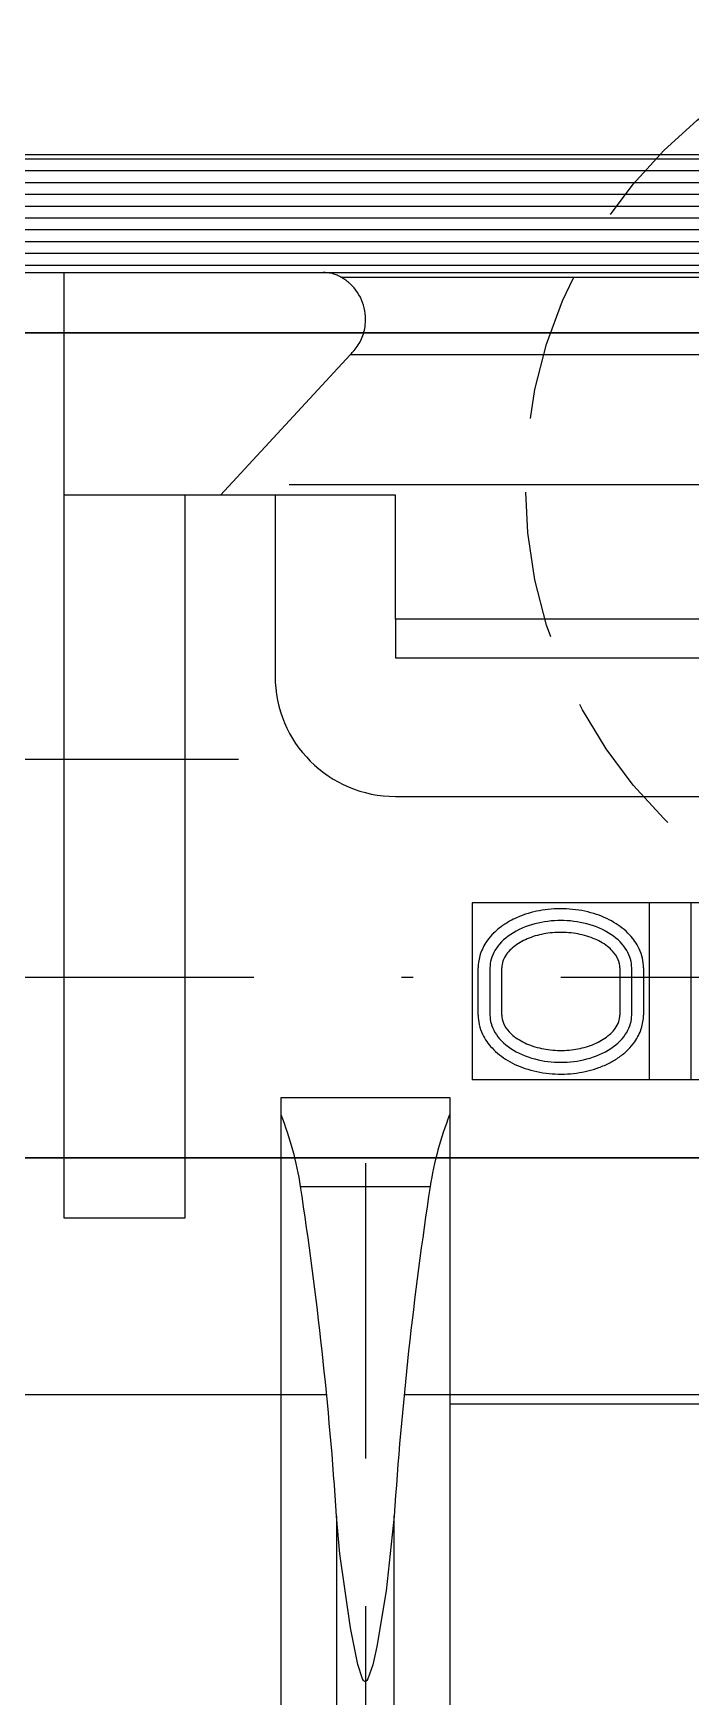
# Model space of a CAD drawing. Extents: x -430 to 437, y -440 to 538.
# Drawn here: x 229.16 to 234.73, y -111.57 to -97.48 of the extents above; entities that cross this region are included whole.
import ezdxf

# ---------------------------------------------------------------- set-up
doc = ezdxf.new("R2010")
doc.units = 0
for name, pattern in [('BORDER', [8.75, 2.5, -1.25, 2.5, -1.25, 0, -1.25]), ('DIVIDE', [6.25, 2.5, -1.25, 0, -1.25, 0, -1.25]), ('HIDDEN', [1.875, 1.25, -0.625])]:
    doc.linetypes.add(name, pattern=pattern)
for name, color, linetype in [('1', 7, 'CONTINUOUS'), ('100', 7, 'CONTINUOUS'), ('2', 7, 'CONTINUOUS'), ('200', 7, 'CONTINUOUS')]:
    doc.layers.add(name, color=color, linetype=linetype)

msp = doc.modelspace()

# ---------------------------------------------------------------- linework, layer by layer
at = {"layer": '1', "color": 254, "linetype": 'CONTINUOUS'}
msp.add_line((225.8768, -98.5088), (237.3318, -98.5088), dxfattribs=at)
at = {"layer": '1', "color": 7, "linetype": 'CONTINUOUS'}
for p, q in [((227.3868, -99.5088), (229.4268, -99.5088)), ((229.4268, -101.3958), (229.4268, -99.5088)), ((229.4268, -99.5088), (231.6198, -99.5088)), ((231.6198, -99.5088), (243.0438, -99.5088)), ((231.7691, -99.5477), (242.8946, -99.5477)), ((231.8478, -100.2048), (230.7487, -101.3958)), ((242.8158, -100.2048), (231.8478, -100.2048)), ((230.7487, -101.3958), (229.4268, -101.3958)), ((229.4268, -107.5158), (229.4268, -101.3958)), ((230.4468, -101.3958), (230.4468, -107.5158)), ((232.2318, -101.3958), (230.7487, -101.3958)), ((231.2118, -101.3958), (231.2118, -102.9258)), ((232.2318, -102.4446), (232.2318, -101.3958)), ((242.4318, -102.4446), (232.2318, -102.4446)), ((232.2318, -102.4446), (232.2318, -102.7728)), ((232.2318, -102.7728), (242.4318, -102.7728)), ((232.2318, -103.9458), (242.4318, -103.9458)), ((230.4468, -107.5158), (229.4268, -107.5158)), ((226.8768, -109.0111), (231.6487, -109.0111)), ((232.305, -109.0111), (242.3587, -109.0111))]:
    msp.add_line(p, q, dxfattribs=at)
at = {"layer": '1', "color": 121, "linetype": 'CONTINUOUS'}
for p, q in [((253.3318, -100.0188), (221.3318, -100.0188)), ((221.3318, -107.0058), (253.3318, -107.0058))]:
    msp.add_line(p, q, dxfattribs=at)
at = {"layer": '1', "color": 213, "linetype": 'CONTINUOUS'}
msp.add_line((221.3318, -100.0188), (253.3318, -100.0188), dxfattribs=at)
at = {"layer": '1', "color": 141, "linetype": 'BORDER'}
for p, q in [((231.3318, -101.3048), (237.3318, -101.3048)), ((233.3318, -101.3048), (237.3318, -101.3048)), ((233.5818, -101.3048), (237.3318, -101.3048)), ((230.9018, -103.6333), (228.1518, -103.6333)), ((224.7818, -105.4758), (249.8818, -105.4758)), ((237.3318, -107.0058), (233.8318, -107.0058))]:
    msp.add_line(p, q, dxfattribs=at)
at = {"layer": '1', "color": 71, "linetype": 'CONTINUOUS'}
msp.add_line((253.3318, -107.0058), (221.3318, -107.0058), dxfattribs=at)
at = {"layer": '1', "color": 121, "linetype": 'HIDDEN'}
msp.add_circle((237.3318, -101.3048), 4, dxfattribs=at)
at = {"layer": '1', "color": 7, "linetype": 'CONTINUOUS'}
for centre, radius, start, end in [((231.5717, -100.5087), 1.001, 85.25364, 87.24615), ((231.6339, -99.7595), 0.2493, 81.25934, 85.25364), ((231.6335, -99.7623), 0.252, 69.55562, 81.2593), ((231.6344, -99.7598), 0.2494, 65.5613, 69.55265), ((231.3237, -100.4436), 1.0005, 63.56789, 65.5613), ((231.0997, -100.6592), 1.2975, 57.51208, 58.9442), ((231.623, -99.8374), 0.3232, 54.64266, 57.51208), ((231.6155, -99.848), 0.3363, 50.75298, 54.64131), ((231.574, -99.8988), 0.4018, 47.19551, 50.75298), ((231.5671, -99.9062), 0.412, 20.32293, 47.19596), ((231.5704, -99.905), 0.4084, 353.32518, 20.32293), ((231.5626, -99.9041), 0.4163, 336.46609, 353.32447), ((231.5884, -99.9154), 0.3881, 319.00415, 336.46609), ((230.9392, -99.2868), 1.2917, 314.70372, 316.13539), ((231.6385, -99.9589), 0.3218, 316.13539, 319.00396), ((232.2318, -102.9258), 1.02, 180, 270)]:
    msp.add_arc(centre, radius, start, end, dxfattribs=at)
at = {"layer": '100', "color": 213, "linetype": 'CONTINUOUS'}
for p, q in [((226.8768, -98.5461), (247.7868, -98.5461)), ((226.8768, -98.6461), (247.7868, -98.6461)), ((226.8768, -98.7461), (247.7868, -98.7461)), ((226.8768, -98.8461), (247.7868, -98.8461)), ((226.8768, -98.9461), (247.7868, -98.9461)), ((226.8768, -99.0461), (247.7868, -99.0461)), ((226.8768, -99.1461), (247.7868, -99.1461)), ((226.8768, -99.2461), (247.7868, -99.2461)), ((226.8768, -99.3461), (247.7868, -99.3461)), ((226.8768, -99.4461), (247.7868, -99.4461))]:
    msp.add_line(p, q, dxfattribs=at)
at = {"layer": '2', "color": 7, "linetype": 'CONTINUOUS'}
for p, q in [((231.2628, -106.6428), (231.2628, -106.4958)), ((231.2628, -106.4958), (232.6908, -106.4958)), ((232.6908, -106.4958), (232.6908, -106.6428)), ((231.2628, -109.0923), (231.2628, -106.6428)), ((232.6908, -106.6428), (232.6908, -109.0923)), ((231.4284, -107.2477), (232.5253, -107.2477)), ((231.2628, -129.3862), (231.2628, -109.0111)), ((231.2628, -119.0103), (231.2628, -109.0923)), ((237.3318, -109.0923), (232.6908, -109.0923)), ((232.6908, -109.0923), (232.6908, -129.3862)), ((232.6908, -109.0923), (232.6908, -119.0103)), ((231.7605, -110.3582), (231.7328, -110.0412)), ((231.7328, -110.0412), (231.7328, -119.0103)), ((231.7328, -110.0412), (231.7328, -127.595)), ((232.2209, -110.0412), (232.153, -110.6738)), ((232.2209, -119.0103), (232.2209, -110.0412)), ((232.2209, -127.595), (232.2209, -110.0412)), ((231.8508, -110.9869), (231.7605, -110.3582)), ((232.153, -110.6738), (232.0735, -111.1435)), ((231.9139, -111.2973), (231.8508, -110.9869)), ((232.0735, -111.1435), (232.0393, -111.2988)), ((231.952, -111.4171), (231.9139, -111.2973)), ((231.9619, -111.4328), (231.952, -111.4171)), ((231.9982, -111.4178), (231.9878, -111.4332)), ((232.0393, -111.2988), (231.9982, -111.4178)), ((231.967, -111.4377), (231.9619, -111.4328)), ((231.9721, -111.4403), (231.967, -111.4377)), ((231.9773, -111.4404), (231.9721, -111.4403)), ((231.9825, -111.438), (231.9773, -111.4404)), ((231.9878, -111.4332), (231.9825, -111.438))]:
    msp.add_line(p, q, dxfattribs=at)
at = {"layer": '2', "color": 141, "linetype": 'BORDER'}
msp.add_line((231.9768, -107.0517), (231.9768, -126.1983), dxfattribs=at)
at = {"layer": '2', "color": 7, "linetype": 'CONTINUOUS'}
for centre, radius, start, end in [((228.602, -107.694), 2.8615, 8.97166, 21.55555), ((235.3517, -107.694), 2.8615, 158.44445, 171.02834), ((198.9298, -112.2101), 32.8749, 3.78279, 8.68169), ((265.0238, -112.2101), 32.8749, 171.31832, 176.21721)]:
    msp.add_arc(centre, radius, start, end, dxfattribs=at)
at = {"layer": '200', "color": 7, "linetype": 'DIVIDE'}
for p, q in [((232.8818, -104.8468), (232.8818, -106.3468)), ((241.7818, -104.8468), (232.8818, -104.8468)), ((234.3818, -106.3468), (234.3818, -104.8468)), ((234.7318, -104.8468), (234.7318, -106.3468)), ((241.7818, -106.3468), (232.8818, -106.3468))]:
    msp.add_line(p, q, dxfattribs=at)
at = {"layer": '200', "color": 91, "linetype": 'BORDER'}
for p, q in [((233.2782, -105.0737), (233.2537, -105.0863)), ((233.3035, -105.062), (233.2782, -105.0737)), ((233.3296, -105.0513), (233.3035, -105.062)), ((233.3563, -105.0415), (233.3296, -105.0513)), ((233.3835, -105.0327), (233.3563, -105.0415)), ((233.411, -105.0249), (233.3835, -105.0327)), ((233.4388, -105.0181), (233.411, -105.0249)), ((233.4668, -105.0123), (233.4388, -105.0181)), ((233.4948, -105.0074), (233.4668, -105.0123)), ((233.5227, -105.0035), (233.4948, -105.0074)), ((233.5504, -105.0005), (233.5227, -105.0035)), ((233.5779, -104.9984), (233.5504, -105.0005)), ((233.6051, -104.9972), (233.5779, -104.9984)), ((233.6319, -104.9968), (233.6051, -104.9972)), ((233.6586, -104.9972), (233.6319, -104.9968)), ((233.6858, -104.9984), (233.6586, -104.9972)), ((233.7133, -105.0005), (233.6858, -104.9984)), ((233.741, -105.0035), (233.7133, -105.0005)), ((233.7689, -105.0074), (233.741, -105.0035)), ((233.7969, -105.0123), (233.7689, -105.0074)), ((233.8249, -105.0181), (233.7969, -105.0123)), ((233.8527, -105.0249), (233.8249, -105.0181)), ((233.8802, -105.0327), (233.8527, -105.0249)), ((233.9074, -105.0415), (233.8802, -105.0327)), ((233.9341, -105.0513), (233.9074, -105.0415)), ((233.9602, -105.062), (233.9341, -105.0513)), ((233.9855, -105.0737), (233.9602, -105.062)), ((234.01, -105.0863), (233.9855, -105.0737)), ((233.0989, -105.2131), (233.0857, -105.2312)), ((233.1136, -105.1953), (233.0989, -105.2131)), ((233.1297, -105.1779), (233.1136, -105.1953)), ((233.1472, -105.161), (233.1297, -105.1779)), ((233.1661, -105.1447), (233.1472, -105.161)), ((233.1862, -105.129), (233.1661, -105.1447)), ((233.2076, -105.114), (233.1862, -105.129)), ((233.2301, -105.0997), (233.2076, -105.114)), ((233.2537, -105.0863), (233.2301, -105.0997)), ((234.0336, -105.0997), (234.01, -105.0863)), ((234.0561, -105.114), (234.0336, -105.0997)), ((234.0775, -105.129), (234.0561, -105.114)), ((234.0976, -105.1447), (234.0775, -105.129)), ((234.1165, -105.161), (234.0976, -105.1447)), ((234.134, -105.1779), (234.1165, -105.161)), ((234.1501, -105.1953), (234.134, -105.1779)), ((234.1648, -105.2131), (234.1501, -105.1953)), ((234.178, -105.2312), (234.1648, -105.2131)), ((233.0343, -105.3609), (233.0325, -105.379)), ((233.0374, -105.3425), (233.0343, -105.3609)), ((233.0419, -105.324), (233.0374, -105.3425)), ((233.0477, -105.3054), (233.0419, -105.324)), ((233.055, -105.2867), (233.0477, -105.3054)), ((233.0638, -105.2681), (233.055, -105.2867)), ((233.074, -105.2496), (233.0638, -105.2681)), ((233.0857, -105.2312), (233.074, -105.2496)), ((234.1897, -105.2496), (234.178, -105.2312)), ((234.1999, -105.2681), (234.1897, -105.2496)), ((234.2087, -105.2867), (234.1999, -105.2681)), ((234.216, -105.3054), (234.2087, -105.2867)), ((234.2218, -105.324), (234.216, -105.3054)), ((234.2263, -105.3425), (234.2218, -105.324)), ((234.2294, -105.3609), (234.2263, -105.3425)), ((234.2312, -105.379), (234.2294, -105.3609)), ((233.0325, -105.379), (233.0319, -105.3968)), ((233.0319, -105.3968), (233.0319, -105.7968)), ((234.2318, -105.3968), (234.2312, -105.379)), ((234.2318, -105.7968), (234.2318, -105.3968)), ((233.0319, -105.7968), (233.0325, -105.8146)), ((233.0325, -105.8146), (233.0343, -105.8327)), ((233.0343, -105.8327), (233.0374, -105.8511)), ((233.0374, -105.8511), (233.0419, -105.8696)), ((233.0419, -105.8696), (233.0477, -105.8882)), ((233.0477, -105.8882), (233.055, -105.9068)), ((233.055, -105.9068), (233.0638, -105.9255)), ((233.0638, -105.9255), (233.074, -105.944)), ((234.1897, -105.944), (234.1999, -105.9255)), ((234.1999, -105.9255), (234.2087, -105.9068)), ((234.2087, -105.9068), (234.216, -105.8882)), ((234.216, -105.8882), (234.2218, -105.8696)), ((234.2218, -105.8696), (234.2263, -105.8511)), ((234.2263, -105.8511), (234.2294, -105.8327)), ((234.2294, -105.8327), (234.2312, -105.8146)), ((234.2312, -105.8146), (234.2318, -105.7968)), ((233.074, -105.944), (233.0857, -105.9624)), ((233.0857, -105.9624), (233.0989, -105.9805)), ((233.0989, -105.9805), (233.1136, -105.9983)), ((233.1136, -105.9983), (233.1297, -106.0157)), ((233.1297, -106.0157), (233.1472, -106.0326)), ((233.1472, -106.0326), (233.1661, -106.0489)), ((233.1661, -106.0489), (233.1862, -106.0646)), ((233.1862, -106.0646), (233.2076, -106.0796)), ((234.0561, -106.0796), (234.0775, -106.0646)), ((234.0775, -106.0646), (234.0976, -106.0489)), ((234.0976, -106.0489), (234.1165, -106.0326)), ((234.1165, -106.0326), (234.134, -106.0157)), ((234.134, -106.0157), (234.1501, -105.9983)), ((234.1501, -105.9983), (234.1648, -105.9805)), ((234.1648, -105.9805), (234.178, -105.9624)), ((234.178, -105.9624), (234.1897, -105.944)), ((233.2076, -106.0796), (233.2301, -106.0939)), ((233.2301, -106.0939), (233.2537, -106.1073)), ((233.2537, -106.1073), (233.2782, -106.1199)), ((233.2782, -106.1199), (233.3035, -106.1316)), ((233.3035, -106.1316), (233.3296, -106.1423)), ((233.3296, -106.1423), (233.3563, -106.1521)), ((233.3563, -106.1521), (233.3835, -106.1609)), ((233.3835, -106.1609), (233.411, -106.1687)), ((233.411, -106.1687), (233.4388, -106.1755)), ((233.4388, -106.1755), (233.4668, -106.1813)), ((233.4668, -106.1813), (233.4948, -106.1862)), ((233.4948, -106.1862), (233.5227, -106.1901)), ((233.5227, -106.1901), (233.5504, -106.1931)), ((233.5504, -106.1931), (233.5779, -106.1951)), ((233.5779, -106.1951), (233.6051, -106.1964)), ((233.6051, -106.1964), (233.6319, -106.1968)), ((233.6319, -106.1968), (233.6586, -106.1964)), ((233.6586, -106.1964), (233.6858, -106.1951)), ((233.6858, -106.1951), (233.7133, -106.1931)), ((233.7133, -106.1931), (233.741, -106.1901)), ((233.741, -106.1901), (233.7689, -106.1862)), ((233.7689, -106.1862), (233.7969, -106.1813)), ((233.7969, -106.1813), (233.8249, -106.1755)), ((233.8249, -106.1755), (233.8527, -106.1687)), ((233.8527, -106.1687), (233.8802, -106.1609)), ((233.8802, -106.1609), (233.9074, -106.1521)), ((233.9074, -106.1521), (233.9341, -106.1423)), ((233.9341, -106.1423), (233.9602, -106.1316)), ((233.9602, -106.1316), (233.9855, -106.1199)), ((233.9855, -106.1199), (234.01, -106.1073)), ((234.01, -106.1073), (234.0336, -106.0939)), ((234.0336, -106.0939), (234.0561, -106.0796))]:
    msp.add_line(p, q, dxfattribs=at)
at = {"layer": '200', "color": 7, "linetype": 'CONTINUOUS'}
for p, q in [((232.9318, -105.7968), (232.9318, -105.3968)), ((233.1318, -105.7968), (233.1318, -105.3968)), ((234.1318, -105.3968), (234.1318, -105.7968)), ((234.3318, -105.3968), (234.3318, -105.7968))]:
    msp.add_line(p, q, dxfattribs=at)
for centre, radius, start, end in [((233.6165, -105.7935), 0.8958, 97.53704, 109.97578), ((233.6311, -105.9039), 1.0072, 85.80831, 97.53704), ((233.6337, -105.8681), 0.9712, 73.38039, 85.80852), ((233.6944, -105.6649), 0.7592, 59.31522, 73.38039), ((233.4839, -105.5304), 0.5998, 125.13664, 134.55922), ((233.5233, -105.5864), 0.6682, 117.21058, 125.13677), ((233.5844, -105.7052), 0.8019, 109.9758, 117.21058), ((233.7627, -105.5496), 0.6252, 43.7087, 59.3154), ((233.3569, -105.4158), 0.4281, 145.05802, 161.85158), ((233.4022, -105.4474), 0.4833, 134.55922, 145.05809), ((233.5001, -105.553), 0.4272, 124.33615, 133.21265), ((233.5399, -105.6112), 0.4978, 116.78334, 124.33661), ((233.5774, -105.6855), 0.5809, 109.79211, 116.78334), ((233.6164, -105.7938), 0.696, 97.7081, 109.79276), ((233.6313, -105.9039), 0.8071, 86.48902, 97.7081), ((233.6332, -105.8725), 0.7757, 80.73002, 86.48881), ((233.6403, -105.8289), 0.7315, 74.80169, 80.73002), ((233.6546, -105.7762), 0.6769, 68.24247, 74.80093), ((233.7062, -105.647), 0.5378, 60.88314, 68.24247), ((233.7365, -105.5926), 0.4755, 52.51471, 60.8838), ((233.8163, -105.4885), 0.3444, 42.67769, 52.51471), ((233.8964, -105.4219), 0.4403, 25.089, 43.7087), ((233.2988, -105.3968), 0.367, 161.85158, 180), ((233.3001, -105.3968), 0.1683, 160.61982, 180), ((233.3613, -105.4183), 0.2331, 144.17628, 160.61982), ((233.3995, -105.4459), 0.2802, 133.21265, 144.17685), ((233.8736, -105.4357), 0.2664, 23.75815, 42.67724), ((233.962, -105.3968), 0.1698, 359.99933, 23.75815), ((233.9358, -105.4034), 0.3967, 12.79165, 25.08823), ((233.9651, -105.3968), 0.3667, 359.9988, 12.79165), ((233.2986, -105.7968), 0.3667, 180, 192.79114), ((233.3278, -105.7901), 0.3967, 192.79114, 205.08824), ((233.3017, -105.7968), 0.1698, 180.00075, 203.75789), ((233.3901, -105.7579), 0.2664, 203.75789, 222.67725), ((233.8642, -105.7477), 0.2802, 313.21266, 324.17686), ((233.9023, -105.7752), 0.2332, 324.17785, 340.61966), ((233.9636, -105.7968), 0.1683, 340.61966, 0), ((233.9067, -105.7777), 0.4281, 325.05799, 341.8518), ((233.9648, -105.7968), 0.367, 341.8518, 0), ((233.3673, -105.7717), 0.4403, 205.08785, 223.70871), ((233.4474, -105.705), 0.3444, 222.67767, 232.51473), ((233.5272, -105.6009), 0.4755, 232.51473, 240.88381), ((233.5575, -105.5465), 0.5378, 240.88312, 248.24249), ((233.609, -105.4174), 0.6769, 248.24249, 254.80093), ((233.6233, -105.3647), 0.7314, 254.80143, 260.73132), ((233.6473, -105.3998), 0.696, 277.70861, 289.79276), ((233.6863, -105.5081), 0.5809, 289.79209, 296.78336), ((233.7238, -105.5823), 0.4978, 296.78336, 304.33662), ((233.7636, -105.6406), 0.4272, 304.33613, 313.21266), ((233.8615, -105.7461), 0.4833, 314.55888, 325.0581), ((233.5009, -105.6439), 0.6252, 223.70871, 239.31541), ((233.5693, -105.5287), 0.7592, 239.31597, 253.38023), ((233.6305, -105.3211), 0.7757, 260.73132, 266.48882), ((233.6324, -105.2897), 0.8071, 266.48891, 277.70861), ((233.6793, -105.4883), 0.8019, 289.97578, 297.21059), ((233.7404, -105.6072), 0.6682, 297.21059, 305.13678), ((233.7797, -105.6631), 0.5998, 305.13743, 314.55888), ((233.6299, -105.3255), 0.9712, 253.38023, 265.80852), ((233.6326, -105.2896), 1.0072, 265.8083, 277.53704), ((233.6472, -105.4), 0.8958, 277.53704, 289.97578)]:
    msp.add_arc(centre, radius, start, end, dxfattribs=at)

doc.saveas('drawing.dxf')
